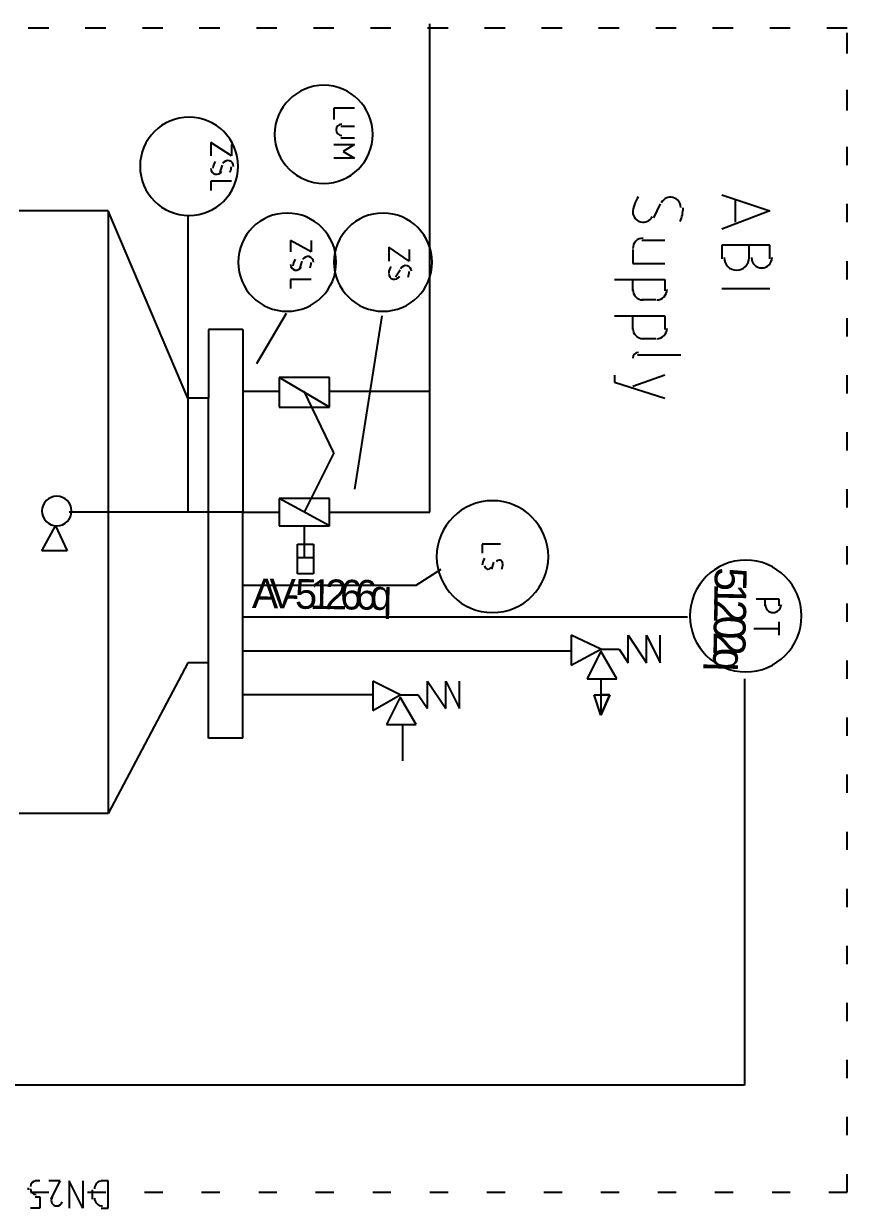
# Model space of a CAD drawing. Header units: millimetres. Extents: x 0 to 33.1, y 1.5 to 45.3.
# Drawn here: x 28.386 to 28.988, y 12.981 to 13.846 of the extents above; entities that cross this region are included whole.
import ezdxf

# ---------------------------------------------------------------- set-up
doc = ezdxf.new("R2010")
doc.units = ezdxf.units.MM
doc.header["$MEASUREMENT"] = 0
doc.layers.get('0').update_dxf_attribs({"linetype": 'CONTINUOUS'})

msp = doc.modelspace()

# ---------------------------------------------------------------- linework, layer by layer
at = {"color": 140, "linetype": 'Continuous'}
for p, q in [((28.4044, 13.8428), (28.3894, 13.8428)), ((28.4461, 13.8428), (28.4311, 13.8428)), ((28.4878, 13.8428), (28.4728, 13.8428)), ((28.5294, 13.8428), (28.5144, 13.8428)), ((28.5711, 13.8428), (28.5561, 13.8428)), ((28.6128, 13.8428), (28.5978, 13.8428)), ((28.6544, 13.8428), (28.6394, 13.8428)), ((28.6961, 13.8428), (28.6811, 13.8428)), ((28.6828, 13.5744), (28.6828, 13.8461)), ((28.7378, 13.8428), (28.7228, 13.8428)), ((28.7794, 13.8428), (28.7644, 13.8428)), ((28.8211, 13.8428), (28.8061, 13.8428)), ((28.8628, 13.8428), (28.8478, 13.8428)), ((28.9044, 13.8428), (28.8894, 13.8428)), ((28.9461, 13.8428), (28.9311, 13.8428)), ((28.9878, 13.8428), (28.9728, 13.8428)), ((28.9878, 13.8244), (28.9878, 13.8395)), ((28.9878, 13.7828), (28.9878, 13.7978)), ((28.6278, 13.7844), (28.6128, 13.7844)), ((28.6128, 13.7844), (28.6128, 13.7761)), ((28.6278, 13.7711), (28.6178, 13.7711)), ((28.6178, 13.7628), (28.6278, 13.7628)), ((28.5378, 13.7495), (28.5228, 13.7594)), ((28.5228, 13.7594), (28.5228, 13.7495)), ((28.5378, 13.7578), (28.5378, 13.7495)), ((28.6128, 13.7578), (28.6278, 13.7578)), ((28.6278, 13.7578), (28.6194, 13.7528)), ((28.9878, 13.7428), (28.9878, 13.7561)), ((28.6278, 13.7478), (28.6128, 13.7478)), ((28.6194, 13.7528), (28.6278, 13.7478)), ((28.5311, 13.7428), (28.5294, 13.7378)), ((28.5378, 13.7311), (28.5228, 13.7311)), ((28.5228, 13.7311), (28.5228, 13.7244)), ((28.6828, 13.4894), (28.6828, 13.7361)), ((28.8961, 13.7211), (28.9311, 13.7094)), ((28.8511, 13.7145), (28.8461, 13.7044)), ((28.9061, 13.7011), (28.9061, 13.7178)), ((28.9878, 13.7011), (28.9878, 13.7145)), ((28.4478, 13.7094), (28.3828, 13.7094)), ((28.5061, 13.5727), (28.4478, 13.7094)), ((28.4478, 13.7094), (28.4478, 13.2694)), ((28.5061, 13.7061), (28.5061, 13.4894)), ((28.9311, 13.7094), (28.8961, 13.6961)), ((28.5961, 13.6795), (28.5811, 13.6878)), ((28.5811, 13.6878), (28.5811, 13.6795)), ((28.5961, 13.6878), (28.5961, 13.6795)), ((28.8544, 13.6878), (28.8378, 13.6878)), ((28.8961, 13.6845), (28.8961, 13.6744)), ((28.9311, 13.6845), (28.8961, 13.6845)), ((28.9161, 13.6744), (28.9161, 13.6845)), ((28.9311, 13.6744), (28.9311, 13.6845)), ((28.6678, 13.6728), (28.6528, 13.6828)), ((28.6528, 13.6828), (28.6528, 13.6728)), ((28.6678, 13.6811), (28.6678, 13.6728)), ((28.8311, 13.6811), (28.8311, 13.6711)), ((28.5894, 13.6728), (28.5878, 13.6678)), ((28.8311, 13.6711), (28.8544, 13.6711)), ((28.9878, 13.6594), (28.9878, 13.6728)), ((28.5961, 13.6594), (28.5811, 13.6594)), ((28.5811, 13.6594), (28.5811, 13.6528)), ((28.6611, 13.6661), (28.6578, 13.6611)), ((28.8178, 13.6594), (28.8544, 13.6594)), ((28.8311, 13.6511), (28.8311, 13.6594)), ((28.8544, 13.6594), (28.8544, 13.6511)), ((28.8961, 13.6528), (28.9311, 13.6528)), ((28.8478, 13.6444), (28.8378, 13.6444)), ((28.5778, 13.6344), (28.5561, 13.5978)), ((28.6478, 13.6328), (28.6278, 13.5061)), ((28.8178, 13.6328), (28.8544, 13.6328)), ((28.8311, 13.6228), (28.8311, 13.6328)), ((28.8544, 13.6328), (28.8544, 13.6228)), ((28.9878, 13.6178), (28.9878, 13.6311)), ((28.5461, 13.6228), (28.5211, 13.6228)), ((28.5211, 13.6228), (28.5211, 13.5727)), ((28.5461, 13.6228), (28.5461, 13.4894)), ((28.8478, 13.6161), (28.8378, 13.6161)), ((28.8344, 13.6044), (28.8661, 13.6044)), ((28.8178, 13.5895), (28.8178, 13.5844)), ((28.8544, 13.5895), (28.8311, 13.5811)), ((28.9878, 13.5761), (28.9878, 13.5895)), ((28.6094, 13.5878), (28.5728, 13.5878)), ((28.5728, 13.5878), (28.5728, 13.5661)), ((28.6094, 13.5661), (28.5728, 13.5878)), ((28.6094, 13.5661), (28.6094, 13.5878)), ((28.8178, 13.5844), (28.8544, 13.5727)), ((28.5211, 13.5727), (28.5061, 13.5727)), ((28.5211, 13.3794), (28.5211, 13.5727)), ((28.5461, 13.5778), (28.5728, 13.5778)), ((28.6128, 13.5328), (28.5911, 13.5778)), ((28.6094, 13.5778), (28.6828, 13.5778)), ((28.5728, 13.5661), (28.6094, 13.5661)), ((28.9878, 13.5344), (28.9878, 13.5478)), ((28.6128, 13.5328), (28.5911, 13.4894)), ((28.9878, 13.4928), (28.9878, 13.5061)), ((28.6094, 13.4995), (28.5728, 13.4995)), ((28.5728, 13.4995), (28.5728, 13.4794)), ((28.6094, 13.4794), (28.5728, 13.4995)), ((28.6094, 13.4794), (28.6094, 13.4995)), ((28.5461, 13.4894), (28.4194, 13.4894)), ((28.5461, 13.4894), (28.5728, 13.4894)), ((28.5461, 13.3244), (28.5461, 13.4894)), ((28.6094, 13.4894), (28.6828, 13.4894)), ((28.3994, 13.4611), (28.4094, 13.4794)), ((28.4094, 13.4794), (28.4178, 13.4611)), ((28.5728, 13.4794), (28.6094, 13.4794)), ((28.5911, 13.4794), (28.5911, 13.4561)), ((28.4178, 13.4611), (28.3994, 13.4611)), ((28.5861, 13.4661), (28.5978, 13.4661)), ((28.5861, 13.4444), (28.5861, 13.4661)), ((28.5978, 13.4661), (28.5978, 13.4444)), ((28.7344, 13.4661), (28.7211, 13.4661)), ((28.7211, 13.4661), (28.7211, 13.4594)), ((28.9878, 13.4511), (28.9878, 13.4645)), ((28.5978, 13.4561), (28.5861, 13.4561)), ((28.7294, 13.4528), (28.7278, 13.4477)), ((28.5978, 13.4444), (28.5861, 13.4444)), ((28.6728, 13.4361), (28.6911, 13.4477)), ((28.5461, 13.4361), (28.6728, 13.4361)), ((28.9211, 13.4261), (28.9378, 13.4261)), ((28.9278, 13.4211), (28.9278, 13.4261)), ((28.9378, 13.4261), (28.9378, 13.4211)), ((28.9878, 13.4094), (28.9878, 13.4228)), ((28.8711, 13.4128), (28.5461, 13.4128)), ((28.9378, 13.4094), (28.9378, 13.3995)), ((28.8078, 13.3894), (28.7861, 13.3995)), ((28.7861, 13.3995), (28.7861, 13.3778)), ((28.8278, 13.3794), (28.8278, 13.3995)), ((28.8278, 13.3995), (28.8411, 13.3794)), ((28.8411, 13.3794), (28.8411, 13.3995)), ((28.8411, 13.3995), (28.8511, 13.3794)), ((28.8511, 13.3794), (28.8511, 13.3995)), ((28.9194, 13.4045), (28.9378, 13.4045)), ((28.7861, 13.3878), (28.5461, 13.3878)), ((28.7861, 13.3778), (28.8078, 13.3894)), ((28.8078, 13.3878), (28.7978, 13.3678)), ((28.8078, 13.3894), (28.8211, 13.3894)), ((28.8194, 13.3678), (28.8078, 13.3878)), ((28.8211, 13.3894), (28.8278, 13.3794)), ((28.5061, 13.3794), (28.4478, 13.2694)), ((28.5211, 13.3794), (28.5061, 13.3794)), ((28.5211, 13.3244), (28.5211, 13.3794)), ((28.9878, 13.3678), (28.9878, 13.3811)), ((28.6611, 13.3561), (28.6411, 13.3661)), ((28.6411, 13.3661), (28.6411, 13.3445)), ((28.6811, 13.3461), (28.6811, 13.3661)), ((28.6811, 13.3661), (28.6944, 13.3461)), ((28.6944, 13.3461), (28.6944, 13.3661)), ((28.6944, 13.3661), (28.7044, 13.3461)), ((28.7044, 13.3461), (28.7044, 13.3661)), ((28.7978, 13.3678), (28.8194, 13.3678)), ((28.8078, 13.3678), (28.8078, 13.3411)), ((28.9128, 13.3678), (28.9128, 13.0711)), ((28.6411, 13.3561), (28.5461, 13.3561)), ((28.6411, 13.3445), (28.6611, 13.3561)), ((28.6611, 13.3561), (28.6744, 13.3561)), ((28.6744, 13.3561), (28.6811, 13.3461)), ((28.8078, 13.3411), (28.8028, 13.3561)), ((28.8028, 13.3561), (28.8078, 13.3561)), ((28.8078, 13.3411), (28.8144, 13.3561)), ((28.8144, 13.3561), (28.8078, 13.3561)), ((28.8078, 13.3561), (28.8144, 13.3561)), ((28.8144, 13.3561), (28.8078, 13.3411)), ((28.6611, 13.3544), (28.6511, 13.3344)), ((28.6728, 13.3344), (28.6611, 13.3544)), ((28.9878, 13.3261), (28.9878, 13.3395)), ((28.6511, 13.3344), (28.6728, 13.3344)), ((28.6628, 13.3344), (28.6628, 13.3078)), ((28.5461, 13.3244), (28.5211, 13.3244)), ((28.9878, 13.2844), (28.9878, 13.2978)), ((28.4478, 13.2694), (28.3828, 13.2694)), ((28.9878, 13.2428), (28.9878, 13.2561)), ((28.9878, 13.2011), (28.9878, 13.2145)), ((28.9878, 13.1594), (28.9878, 13.1728)), ((28.9878, 13.1178), (28.9878, 13.1311)), ((28.9878, 13.0761), (28.9878, 13.0895)), ((28.9128, 13.0711), (28.2778, 13.0711)), ((28.9878, 13.0344), (28.9878, 13.0478)), ((28.9878, 12.9928), (28.9878, 13.0061)), ((28.3911, 12.9928), (28.4044, 12.9928)), ((28.4328, 12.9928), (28.4461, 12.9928)), ((28.4744, 12.9928), (28.4878, 12.9928)), ((28.5161, 12.9928), (28.5294, 12.9928)), ((28.5578, 12.9928), (28.5711, 12.9928)), ((28.5994, 12.9928), (28.6128, 12.9928)), ((28.6411, 12.9928), (28.6544, 12.9928)), ((28.6828, 12.9928), (28.6961, 12.9928)), ((28.7244, 12.9928), (28.7378, 12.9928)), ((28.7661, 12.9928), (28.7794, 12.9928)), ((28.8078, 12.9928), (28.8211, 12.9928)), ((28.8494, 12.9928), (28.8628, 12.9928)), ((28.8911, 12.9928), (28.9044, 12.9928)), ((28.9328, 12.9928), (28.9461, 12.9928)), ((28.9744, 12.9928), (28.9878, 12.9928))]:
    msp.add_line(p, q, dxfattribs=at)
at = {"color": 0, "linetype": 'Continuous'}
for p, q in [((28.3978, 13.0011), (28.3944, 13.0011)), ((28.4128, 13.0011), (28.4044, 13.0011)), ((28.4061, 12.9878), (28.4128, 13.0011)), ((28.4294, 12.9811), (28.4194, 13.0011)), ((28.4194, 13.0011), (28.4194, 12.9811)), ((28.4294, 13.0011), (28.4294, 12.9811)), ((28.4478, 13.0011), (28.4428, 13.0011)), ((28.4478, 12.9811), (28.4478, 13.0011)), ((28.3894, 12.9961), (28.3894, 12.9945)), ((28.4361, 12.9945), (28.4361, 12.9878)), ((28.3944, 12.9894), (28.3978, 12.9894)), ((28.3978, 12.9894), (28.3978, 12.9811)), ((28.3978, 12.9811), (28.3911, 12.9811)), ((28.4428, 12.9811), (28.4478, 12.9811))]:
    msp.add_line(p, q, dxfattribs=at)
at = {"color": 140, "linetype": 'Continuous'}
for points in [[(28.6053, 13.8011), (28.5856, 13.8011), (28.5694, 13.785), (28.5694, 13.7653)], [(28.6411, 13.7653), (28.6411, 13.785), (28.625, 13.8011), (28.6053, 13.8011)], [(28.5069, 13.7778), (28.4871, 13.7778), (28.4711, 13.7617), (28.4711, 13.742)], [(28.5428, 13.742), (28.5428, 13.7617), (28.5268, 13.7778), (28.5069, 13.7778)], [(28.6186, 13.7728), (28.6164, 13.7728), (28.6144, 13.7709), (28.6144, 13.7687)], [(28.5694, 13.7653), (28.5694, 13.7455), (28.5856, 13.7294), (28.6053, 13.7294)], [(28.6053, 13.7294), (28.625, 13.7294), (28.6411, 13.7455), (28.6411, 13.7653)], [(28.6144, 13.7687), (28.6144, 13.7663), (28.6163, 13.7645), (28.6186, 13.7644)], [(28.5261, 13.7455), (28.5251, 13.7441), (28.5246, 13.7425), (28.5244, 13.7407)], [(28.5363, 13.746), (28.5344, 13.7465), (28.5325, 13.7456), (28.5315, 13.7439)], [(28.5394, 13.7419), (28.5394, 13.7439), (28.5382, 13.7456), (28.5363, 13.746)], [(28.4711, 13.742), (28.4711, 13.7222), (28.4871, 13.7061), (28.5069, 13.7061)], [(28.5069, 13.7061), (28.5268, 13.7061), (28.5428, 13.7222), (28.5428, 13.742)], [(28.5228, 13.7403), (28.5228, 13.7384), (28.524, 13.7367), (28.526, 13.7362)], [(28.526, 13.7362), (28.5278, 13.7358), (28.5297, 13.7367), (28.5307, 13.7384)], [(28.5369, 13.7378), (28.5375, 13.739), (28.5378, 13.7404), (28.5378, 13.7418)], [(28.8351, 13.7197), (28.8326, 13.7162), (28.8313, 13.7121), (28.8311, 13.7078)], [(28.8604, 13.7192), (28.8569, 13.7201), (28.8535, 13.7184), (28.8519, 13.7153)], [(28.8661, 13.712), (28.8661, 13.7154), (28.8637, 13.7184), (28.8604, 13.7192)], [(28.8658, 13.7016), (28.8671, 13.7048), (28.8678, 13.7082), (28.8678, 13.7117)], [(28.5786, 13.7078), (28.5587, 13.7078), (28.5428, 13.6917), (28.5428, 13.6719)], [(28.6144, 13.6719), (28.6144, 13.6917), (28.5985, 13.7078), (28.5786, 13.7078)], [(28.6486, 13.7078), (28.6288, 13.7078), (28.6128, 13.6917), (28.6128, 13.6719)], [(28.6844, 13.6719), (28.6844, 13.6917), (28.6685, 13.7078), (28.6486, 13.7078)], [(28.8311, 13.7086), (28.8311, 13.7051), (28.8335, 13.7021), (28.8368, 13.7013)], [(28.8368, 13.7013), (28.8403, 13.7005), (28.8438, 13.7022), (28.8453, 13.7052)], [(28.8386, 13.6895), (28.8344, 13.6895), (28.8311, 13.6861), (28.8311, 13.682)], [(28.5946, 13.676), (28.5928, 13.6764), (28.5908, 13.6756), (28.5899, 13.6738)], [(28.5978, 13.6719), (28.5978, 13.6739), (28.5965, 13.6755), (28.5946, 13.676)], [(28.5428, 13.6719), (28.5428, 13.6521), (28.5587, 13.6361), (28.5786, 13.6361)], [(28.5786, 13.6361), (28.5985, 13.6361), (28.6144, 13.6521), (28.6144, 13.6719)], [(28.5811, 13.6703), (28.5811, 13.6683), (28.5824, 13.6667), (28.5843, 13.6662)], [(28.5844, 13.6739), (28.5835, 13.6724), (28.5828, 13.6708), (28.5828, 13.669)], [(28.5843, 13.6662), (28.5861, 13.6658), (28.5881, 13.6667), (28.589, 13.6683)], [(28.5953, 13.6678), (28.5958, 13.6691), (28.5961, 13.6704), (28.5961, 13.6718)], [(28.6128, 13.6719), (28.6128, 13.6521), (28.6288, 13.6361), (28.6486, 13.6361)], [(28.6486, 13.6361), (28.6685, 13.6361), (28.6844, 13.6521), (28.6844, 13.6719)], [(28.6544, 13.6688), (28.6535, 13.6674), (28.6529, 13.6658), (28.6528, 13.6641)], [(28.6662, 13.6693), (28.6644, 13.6698), (28.6625, 13.6689), (28.6615, 13.6672)], [(28.6694, 13.6653), (28.6694, 13.6672), (28.6682, 13.6689), (28.6662, 13.6693)], [(28.8978, 13.6753), (28.8978, 13.6702), (28.9018, 13.6661), (28.9069, 13.6661)], [(28.9069, 13.6661), (28.9119, 13.6661), (28.9161, 13.6702), (28.9161, 13.6753)], [(28.9178, 13.6753), (28.9178, 13.6711), (28.9211, 13.6678), (28.9253, 13.6678)], [(28.9253, 13.6678), (28.9294, 13.6678), (28.9328, 13.6711), (28.9328, 13.6753)], [(28.6528, 13.6636), (28.6528, 13.6617), (28.654, 13.66), (28.656, 13.6596)], [(28.656, 13.6596), (28.6578, 13.6591), (28.6597, 13.66), (28.6607, 13.6617)], [(28.6669, 13.6611), (28.6675, 13.6624), (28.6678, 13.6637), (28.6678, 13.6651)], [(28.8311, 13.652), (28.8311, 13.6478), (28.8344, 13.6444), (28.8386, 13.6444)], [(28.8486, 13.6444), (28.8528, 13.6444), (28.8561, 13.6478), (28.8561, 13.652)], [(28.8311, 13.6236), (28.8311, 13.6195), (28.8344, 13.6161), (28.8386, 13.6161)], [(28.8486, 13.6161), (28.8528, 13.6161), (28.8561, 13.6195), (28.8561, 13.6236)], [(28.8353, 13.6061), (28.8329, 13.6061), (28.8311, 13.6042), (28.8311, 13.6019)], [(28.4103, 13.5011), (28.4043, 13.5011), (28.3994, 13.4962), (28.3994, 13.4903)], [(28.4211, 13.4903), (28.4211, 13.4962), (28.4162, 13.5011), (28.4103, 13.5011)], [(28.7286, 13.4978), (28.7061, 13.4978), (28.6878, 13.4795), (28.6878, 13.4569)], [(28.7694, 13.4569), (28.7694, 13.4795), (28.7511, 13.4978), (28.7286, 13.4978)], [(28.3994, 13.4903), (28.3994, 13.4843), (28.4043, 13.4794), (28.4103, 13.4794)], [(28.4103, 13.4794), (28.4162, 13.4794), (28.4211, 13.4843), (28.4211, 13.4903)], [(28.6878, 13.4569), (28.6878, 13.4344), (28.7061, 13.4161), (28.7286, 13.4161)], [(28.7228, 13.4555), (28.7218, 13.4541), (28.7212, 13.4524), (28.7211, 13.4507)], [(28.7286, 13.4161), (28.7511, 13.4161), (28.7694, 13.4344), (28.7694, 13.4569)], [(28.7342, 13.4544), (28.7331, 13.4547), (28.7319, 13.4541), (28.7314, 13.4531)], [(28.7361, 13.4519), (28.7361, 13.4531), (28.7353, 13.4541), (28.7342, 13.4544)], [(28.7353, 13.4478), (28.7358, 13.4491), (28.7361, 13.4504), (28.7361, 13.4518)], [(28.9136, 13.4544), (28.8911, 13.4544), (28.8728, 13.4361), (28.8728, 13.4136)], [(28.9544, 13.4136), (28.9544, 13.4361), (28.9361, 13.4544), (28.9136, 13.4544)], [(28.7228, 13.4503), (28.7228, 13.4491), (28.7236, 13.4481), (28.7247, 13.4479)], [(28.7247, 13.4479), (28.7258, 13.4476), (28.7269, 13.4481), (28.7275, 13.4491)], [(28.9278, 13.422), (28.9278, 13.4188), (28.9303, 13.4161), (28.9336, 13.4161)], [(28.9336, 13.4161), (28.9368, 13.4161), (28.9394, 13.4187), (28.9394, 13.4219)], [(28.8728, 13.4136), (28.8728, 13.3911), (28.8911, 13.3728), (28.9136, 13.3728)], [(28.9136, 13.3728), (28.9361, 13.3728), (28.9544, 13.3911), (28.9544, 13.4136)]]:
    msp.add_open_spline(points, degree=3, dxfattribs=at)
at = {"color": 0, "linetype": 'Continuous'}
for points in [[(28.3953, 13.0011), (28.3929, 13.0011), (28.3911, 12.9992), (28.3911, 12.997)], [(28.4436, 13.0011), (28.4404, 13.0011), (28.4378, 12.9985), (28.4378, 12.9953)], [(28.3911, 12.9953), (28.3911, 12.9929), (28.3929, 12.9911), (28.3953, 12.9911)], [(28.4068, 12.9892), (28.406, 12.9878), (28.406, 12.9862), (28.4067, 12.9849)], [(28.4067, 12.9849), (28.4074, 12.9836), (28.4088, 12.9828), (28.4103, 12.9828)], [(28.4103, 12.9828), (28.4121, 12.9828), (28.4138, 12.984), (28.4143, 12.9858)], [(28.4378, 12.9886), (28.4378, 12.9854), (28.4404, 12.9828), (28.4436, 12.9828)]]:
    msp.add_open_spline(points, degree=3, dxfattribs=at)

# ---------------------------------------------------------------- texts
at = {"color": 140}
for s, height, rotation, p in [('5', 0.023333, 268.726, (28.8911, 13.4494)), ('A', 0.021667, 359.061, (28.5528, 13.4194)), ('V', 0.021667, 359.061, (28.5653, 13.4193)), ('5', 0.021667, 359.061, (28.5842, 13.419)), ('1', 0.021667, 359.061, (28.5951, 13.4188)), ('2', 0.021667, 359.061, (28.6061, 13.4187)), ('6', 0.021667, 359.061, (28.6171, 13.4185)), ('6', 0.021667, 359.061, (28.6281, 13.4184)), ('q', 0.021667, 359.061, (28.639, 13.4182)), ('1', 0.023333, 268.726, (28.8908, 13.4377)), ('-', 0.021667, 359.061, (28.5775, 13.4191)), ('2', 0.023333, 268.726, (28.8907, 13.4259)), ('0', 0.023333, 268.726, (28.8904, 13.4141)), ('2', 0.023333, 268.726, (28.8903, 13.4023)), ('q', 0.023333, 268.726, (28.89, 13.3906))]:
    msp.add_text(s, height=height, rotation=rotation, dxfattribs=at).set_placement(p)

doc.saveas('drawing.dxf')
